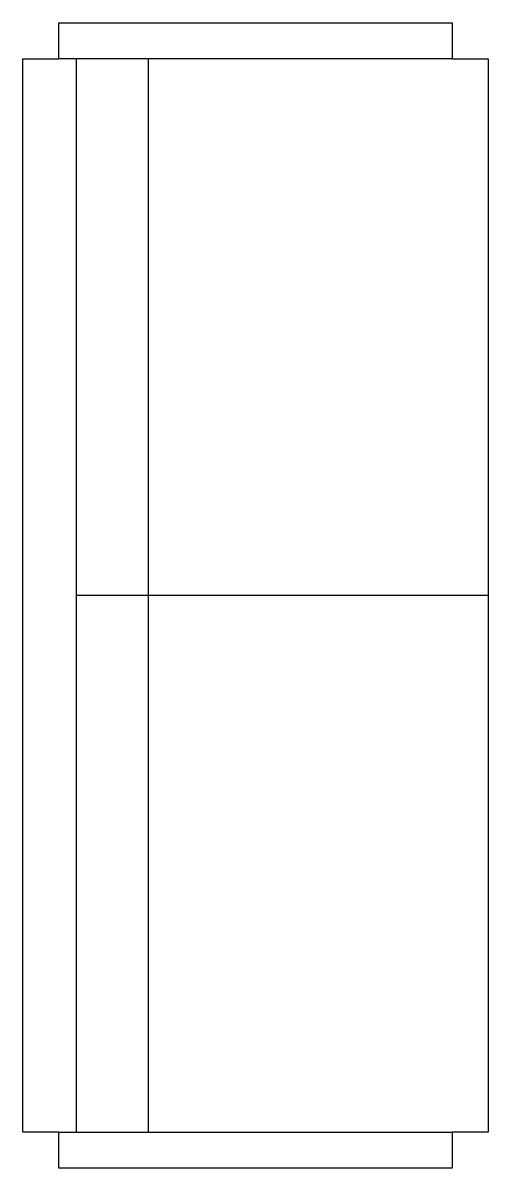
# Model space of a CAD drawing. Extents: x 0 to 0.66, y -0.81 to 0.81.
import ezdxf

# ---------------------------------------------------------------- set-up
doc = ezdxf.new("R2010")
doc.units = 0
doc.header["$LTSCALE"] = 2
doc.layers.get('0').update_dxf_attribs({"linetype": 'CONTINUOUS'})

msp = doc.modelspace()

# ---------------------------------------------------------------- linework, layer by layer
at = {"color": 0, "linetype": 'BYBLOCK'}
for p, q in [((0.0762, -0.762), (0.0762, 0.762)), ((0.1778, 0.762), (0.1778, -0.762)), ((0.6604, 0), (0.0762, 0))]:
    msp.add_line(p, q, dxfattribs=at)
for points in [[(0.6096, 0.8128), (0.6096, 0.762), (0.0508, 0.762), (0.0508, 0.8128)], [(0.6096, -0.762), (0.6096, -0.8128), (0.0508, -0.8128), (0.0508, -0.762)]]:
    msp.add_lwpolyline(points, close=True, dxfattribs=at)
for points in [[(0.0508, -0.762), (0, -0.762), (0, 0.762), (0.0508, 0.762)], [(0.6096, 0.762), (0.6604, 0.762), (0.6604, -0.762), (0.6096, -0.762)]]:
    msp.add_lwpolyline(points, dxfattribs=at)

doc.saveas('drawing.dxf')
